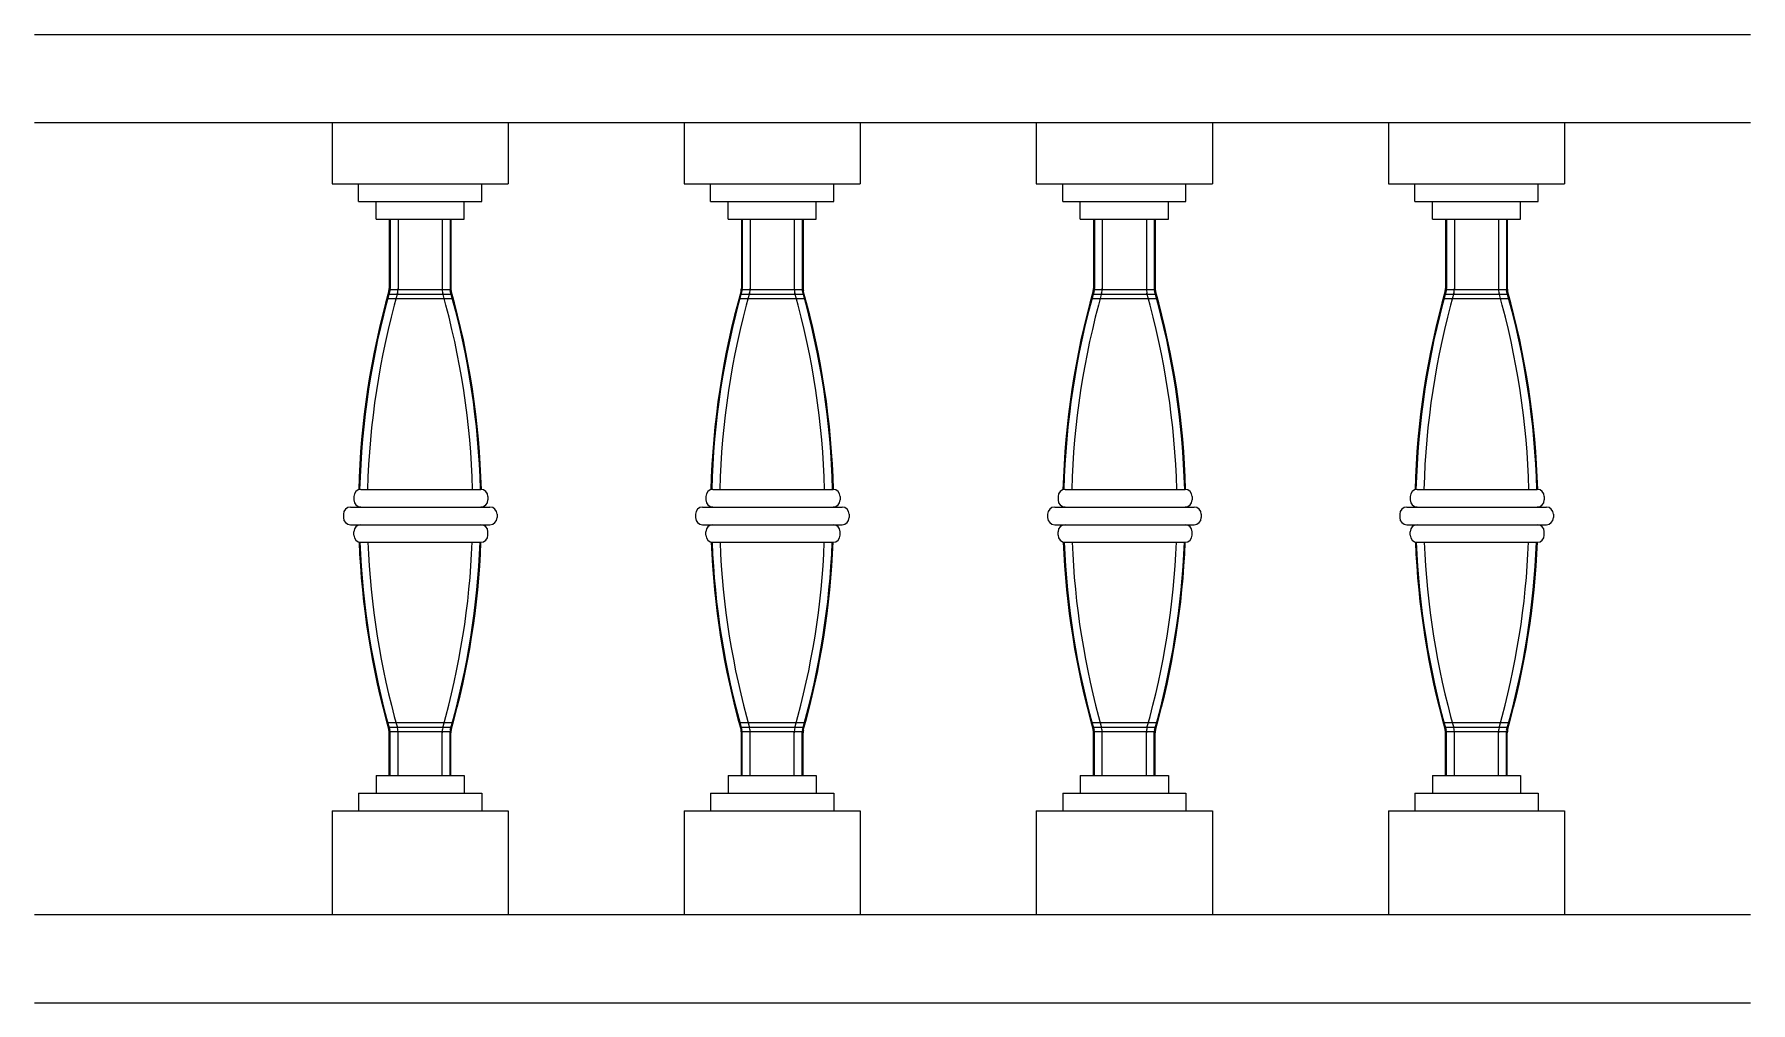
# Model space of a CAD drawing. Header units: millimetres. Extents: x -60.55 to -58.6, y 129.29 to 130.39.
import ezdxf

# ---------------------------------------------------------------- set-up
doc = ezdxf.new("R2010")
doc.units = ezdxf.units.MM
doc.header["$LTSCALE"] = 0.04

msp = doc.modelspace()

# ---------------------------------------------------------------- linework, layer by layer
for p, q in [((-60.5518, 130.3942), (-58.6021, 130.3942)), ((-60.5518, 130.2942), (-58.6021, 130.2942)), ((-60.2136, 130.2942), (-60.2136, 130.2242)), ((-60.0136, 130.2942), (-60.0136, 130.2242)), ((-59.8136, 130.2942), (-59.8136, 130.2242)), ((-59.6136, 130.2942), (-59.6136, 130.2242)), ((-59.4136, 130.2942), (-59.4136, 130.2242)), ((-59.2136, 130.2942), (-59.2136, 130.2242)), ((-59.0136, 130.2942), (-59.0136, 130.2242)), ((-58.8136, 130.2942), (-58.8136, 130.2242)), ((-60.2136, 130.2242), (-60.0136, 130.2242)), ((-60.1836, 130.2042), (-60.1836, 130.2242)), ((-60.0436, 130.2042), (-60.0436, 130.2242)), ((-59.8136, 130.2242), (-59.6136, 130.2242)), ((-59.7836, 130.2042), (-59.7836, 130.2242)), ((-59.6436, 130.2042), (-59.6436, 130.2242)), ((-59.4136, 130.2242), (-59.2136, 130.2242)), ((-59.3836, 130.2042), (-59.3836, 130.2242)), ((-59.2436, 130.2042), (-59.2436, 130.2242)), ((-59.0136, 130.2242), (-58.8136, 130.2242)), ((-58.9836, 130.2042), (-58.9836, 130.2242)), ((-58.8436, 130.2042), (-58.8436, 130.2242)), ((-60.1836, 130.2042), (-60.0436, 130.2042)), ((-60.1636, 130.1842), (-60.1636, 130.2042)), ((-60.0636, 130.1842), (-60.0636, 130.2042)), ((-59.7836, 130.2042), (-59.6436, 130.2042)), ((-59.7636, 130.1842), (-59.7636, 130.2042)), ((-59.6636, 130.1842), (-59.6636, 130.2042)), ((-59.3836, 130.2042), (-59.2436, 130.2042)), ((-59.3636, 130.1842), (-59.3636, 130.2042)), ((-59.2636, 130.1842), (-59.2636, 130.2042)), ((-58.9836, 130.2042), (-58.8436, 130.2042)), ((-58.9636, 130.1842), (-58.9636, 130.2042)), ((-58.8636, 130.1842), (-58.8636, 130.2042)), ((-60.1636, 130.1842), (-60.0636, 130.1842)), ((-60.1486, 130.1842), (-60.1486, 130.1056)), ((-60.1476, 130.1842), (-60.1476, 130.1055)), ((-60.1386, 130.1842), (-60.1386, 130.1042)), ((-60.0886, 130.1842), (-60.0886, 130.1042)), ((-60.0796, 130.1842), (-60.0796, 130.1055)), ((-60.0786, 130.1842), (-60.0786, 130.1056)), ((-59.7636, 130.1842), (-59.6636, 130.1842)), ((-59.7486, 130.1842), (-59.7486, 130.1056)), ((-59.7476, 130.1842), (-59.7476, 130.1055)), ((-59.7386, 130.1842), (-59.7386, 130.1042)), ((-59.6886, 130.1842), (-59.6886, 130.1042)), ((-59.6796, 130.1842), (-59.6796, 130.1055)), ((-59.6786, 130.1842), (-59.6786, 130.1056)), ((-59.3636, 130.1842), (-59.2636, 130.1842)), ((-59.3486, 130.1842), (-59.3486, 130.1056)), ((-59.3476, 130.1842), (-59.3476, 130.1055)), ((-59.3386, 130.1842), (-59.3386, 130.1042)), ((-59.2886, 130.1842), (-59.2886, 130.1042)), ((-59.2796, 130.1842), (-59.2796, 130.1055)), ((-59.2786, 130.1842), (-59.2786, 130.1056)), ((-58.9636, 130.1842), (-58.8636, 130.1842)), ((-58.9486, 130.1842), (-58.9486, 130.1056)), ((-58.9476, 130.1842), (-58.9476, 130.1055)), ((-58.9386, 130.1842), (-58.9386, 130.1042)), ((-58.8886, 130.1842), (-58.8886, 130.1042)), ((-58.8796, 130.1842), (-58.8796, 130.1055)), ((-58.8786, 130.1842), (-58.8786, 130.1056)), ((-60.1514, 130.0942), (-60.0758, 130.0942)), ((-60.1486, 130.1042), (-60.0786, 130.1042)), ((-60.1486, 130.0992), (-60.0786, 130.0992)), ((-59.7514, 130.0942), (-59.6758, 130.0942)), ((-59.7486, 130.1042), (-59.6786, 130.1042)), ((-59.7486, 130.0992), (-59.6786, 130.0992)), ((-59.3514, 130.0942), (-59.2758, 130.0942)), ((-59.3486, 130.1042), (-59.2786, 130.1042)), ((-59.3486, 130.0992), (-59.2786, 130.0992)), ((-58.9514, 130.0942), (-58.8758, 130.0942)), ((-58.9486, 130.1042), (-58.8786, 130.1042)), ((-58.9486, 130.0992), (-58.8786, 130.0992)), ((-60.1809, 129.8773), (-60.0445, 129.8773)), ((-59.7809, 129.8773), (-59.6445, 129.8773)), ((-59.3809, 129.8773), (-59.2445, 129.8773)), ((-58.9809, 129.8773), (-58.8445, 129.8773)), ((-60.1927, 129.8572), (-60.0342, 129.8572)), ((-60.1889, 129.8693), (-60.1889, 129.8653)), ((-60.0365, 129.8693), (-60.0365, 129.8653)), ((-59.7927, 129.8572), (-59.6342, 129.8572)), ((-59.7889, 129.8693), (-59.7889, 129.8653)), ((-59.6365, 129.8693), (-59.6365, 129.8653)), ((-59.3927, 129.8572), (-59.2342, 129.8572)), ((-59.3889, 129.8693), (-59.3889, 129.8653)), ((-59.2365, 129.8693), (-59.2365, 129.8653)), ((-58.9927, 129.8572), (-58.8342, 129.8572)), ((-58.9889, 129.8693), (-58.9889, 129.8653)), ((-58.8365, 129.8693), (-58.8365, 129.8653)), ((-60.2007, 129.8492), (-60.2007, 129.8452)), ((-60.1927, 129.8372), (-60.0342, 129.8372)), ((-60.1927, 129.8372), (-60.0342, 129.8372)), ((-60.1813, 129.8372), (-60.0432, 129.8372)), ((-60.0262, 129.8492), (-60.0262, 129.8452)), ((-59.8007, 129.8492), (-59.8007, 129.8452)), ((-59.7927, 129.8372), (-59.6342, 129.8372)), ((-59.7927, 129.8372), (-59.6342, 129.8372)), ((-59.7813, 129.8372), (-59.6432, 129.8372)), ((-59.6262, 129.8492), (-59.6262, 129.8452)), ((-59.4007, 129.8492), (-59.4007, 129.8452)), ((-59.3927, 129.8372), (-59.2342, 129.8372)), ((-59.3927, 129.8372), (-59.2342, 129.8372)), ((-59.3813, 129.8372), (-59.2432, 129.8372)), ((-59.2262, 129.8492), (-59.2262, 129.8452)), ((-59.0007, 129.8492), (-59.0007, 129.8452)), ((-58.9927, 129.8372), (-58.8342, 129.8372)), ((-58.9927, 129.8372), (-58.8342, 129.8372)), ((-58.9813, 129.8372), (-58.8432, 129.8372)), ((-58.8262, 129.8492), (-58.8262, 129.8452)), ((-60.1889, 129.8252), (-60.1889, 129.8292)), ((-60.1809, 129.8172), (-60.0445, 129.8172)), ((-60.0365, 129.8252), (-60.0365, 129.8292)), ((-59.7889, 129.8252), (-59.7889, 129.8292)), ((-59.7809, 129.8172), (-59.6445, 129.8172)), ((-59.6365, 129.8252), (-59.6365, 129.8292)), ((-59.3889, 129.8252), (-59.3889, 129.8292)), ((-59.3809, 129.8172), (-59.2445, 129.8172)), ((-59.2365, 129.8252), (-59.2365, 129.8292)), ((-58.9889, 129.8252), (-58.9889, 129.8292)), ((-58.9809, 129.8172), (-58.8445, 129.8172)), ((-58.8365, 129.8252), (-58.8365, 129.8292)), ((-60.1514, 129.6123), (-60.0758, 129.6123)), ((-60.1487, 129.6073), (-60.0785, 129.6073)), ((-60.1487, 129.6023), (-60.0785, 129.6023)), ((-60.1486, 129.5523), (-60.1486, 129.6009)), ((-60.1476, 129.5523), (-60.1476, 129.6023)), ((-60.1386, 129.5523), (-60.1386, 129.6023)), ((-60.0886, 129.5523), (-60.0886, 129.6023)), ((-60.0796, 129.5523), (-60.0796, 129.6023)), ((-60.0786, 129.5523), (-60.0786, 129.6009)), ((-59.7514, 129.6123), (-59.6758, 129.6123)), ((-59.7487, 129.6073), (-59.6785, 129.6073)), ((-59.7487, 129.6023), (-59.6785, 129.6023)), ((-59.7486, 129.5523), (-59.7486, 129.6009)), ((-59.7476, 129.5523), (-59.7476, 129.6023)), ((-59.7386, 129.5523), (-59.7386, 129.6023)), ((-59.6886, 129.5523), (-59.6886, 129.6023)), ((-59.6796, 129.5523), (-59.6796, 129.6023)), ((-59.6786, 129.5523), (-59.6786, 129.6009)), ((-59.3514, 129.6123), (-59.2758, 129.6123)), ((-59.3487, 129.6073), (-59.2785, 129.6073)), ((-59.3487, 129.6023), (-59.2785, 129.6023)), ((-59.3486, 129.5523), (-59.3486, 129.6009)), ((-59.3476, 129.5523), (-59.3476, 129.6023)), ((-59.3386, 129.5523), (-59.3386, 129.6023)), ((-59.2886, 129.5523), (-59.2886, 129.6023)), ((-59.2796, 129.5523), (-59.2796, 129.6023)), ((-59.2786, 129.5523), (-59.2786, 129.6009)), ((-58.9514, 129.6123), (-58.8758, 129.6123)), ((-58.9487, 129.6073), (-58.8785, 129.6073)), ((-58.9487, 129.6023), (-58.8785, 129.6023)), ((-58.9486, 129.5523), (-58.9486, 129.6009)), ((-58.9476, 129.5523), (-58.9476, 129.6023)), ((-58.9386, 129.5523), (-58.9386, 129.6023)), ((-58.8886, 129.5523), (-58.8886, 129.6023)), ((-58.8796, 129.5523), (-58.8796, 129.6023)), ((-58.8786, 129.5523), (-58.8786, 129.6009)), ((-60.1636, 129.5523), (-60.1636, 129.5323)), ((-60.1636, 129.5523), (-60.0636, 129.5523)), ((-60.0636, 129.5523), (-60.0636, 129.5323)), ((-59.7636, 129.5523), (-59.6636, 129.5523)), ((-59.7636, 129.5523), (-59.7636, 129.5323)), ((-59.6636, 129.5523), (-59.6636, 129.5323)), ((-59.3636, 129.5523), (-59.3636, 129.5323)), ((-59.3636, 129.5523), (-59.2636, 129.5523)), ((-59.2636, 129.5523), (-59.2636, 129.5323)), ((-58.9636, 129.5523), (-58.8636, 129.5523)), ((-58.9636, 129.5523), (-58.9636, 129.5323)), ((-58.8636, 129.5523), (-58.8636, 129.5323)), ((-60.1836, 129.5323), (-60.0436, 129.5323)), ((-60.1836, 129.5323), (-60.1836, 129.5123)), ((-60.0436, 129.5323), (-60.0436, 129.5123)), ((-59.7836, 129.5323), (-59.7836, 129.5123)), ((-59.7836, 129.5323), (-59.6436, 129.5323)), ((-59.6436, 129.5323), (-59.6436, 129.5123)), ((-59.3836, 129.5323), (-59.2436, 129.5323)), ((-59.3836, 129.5323), (-59.3836, 129.5123)), ((-59.2436, 129.5323), (-59.2436, 129.5123)), ((-58.9836, 129.5323), (-58.9836, 129.5123)), ((-58.9836, 129.5323), (-58.8436, 129.5323)), ((-58.8436, 129.5323), (-58.8436, 129.5123)), ((-60.2136, 129.5123), (-60.2136, 129.3942)), ((-60.2136, 129.5123), (-60.0136, 129.5123)), ((-60.0136, 129.5123), (-60.0136, 129.3942)), ((-59.8136, 129.5123), (-59.6136, 129.5123)), ((-59.8136, 129.5123), (-59.8136, 129.3942)), ((-59.6136, 129.5123), (-59.6136, 129.3942)), ((-59.4136, 129.5123), (-59.4136, 129.3942)), ((-59.4136, 129.5123), (-59.2136, 129.5123)), ((-59.2136, 129.5123), (-59.2136, 129.3942)), ((-59.0136, 129.5123), (-58.8136, 129.5123)), ((-59.0136, 129.5123), (-59.0136, 129.3942)), ((-58.8136, 129.5123), (-58.8136, 129.3942)), ((-60.5518, 129.3942), (-58.6021, 129.3942)), ((-60.5518, 129.2942), (-58.6021, 129.2942))]:
    msp.add_line(p, q)
for centre, radius, start, end in [((-59.2664, 129.8532), 0.9172, 164.2075, 178.521), ((-59.2664, 129.8532), 0.9162, 164.1989, 178.5039), ((-59.2664, 129.8532), 0.9072, 164.2075, 178.4812), ((-60.1586, 130.1056), 0.01, 344.2075, 0), ((-60.1576, 130.1055), 0.01, 344.1989, 0), ((-60.1586, 130.1056), 0.02, 344.2075, 0), ((-60.0686, 130.1056), 0.02, 180, 195.7925), ((-60.9609, 129.8532), 0.9072, 1.5188, 15.7925), ((-60.0696, 130.1055), 0.01, 180, 195.8011), ((-60.9609, 129.8532), 0.9162, 1.5039, 15.8011), ((-60.0686, 130.1056), 0.01, 180, 195.7925), ((-60.9609, 129.8532), 0.9172, 1.5008, 15.7925), ((-58.8664, 129.8532), 0.9172, 164.2075, 178.521), ((-58.8664, 129.8532), 0.9162, 164.1989, 178.5039), ((-58.8664, 129.8532), 0.9072, 164.2075, 178.4812), ((-59.7586, 130.1056), 0.01, 344.2075, 0), ((-59.7576, 130.1055), 0.01, 344.1989, 0), ((-59.7586, 130.1056), 0.02, 344.2075, 0), ((-59.6686, 130.1056), 0.02, 180, 195.7925), ((-60.5609, 129.8532), 0.9072, 1.5188, 15.7925), ((-59.6696, 130.1055), 0.01, 180, 195.8011), ((-60.5609, 129.8532), 0.9162, 1.5039, 15.8011), ((-59.6686, 130.1056), 0.01, 180, 195.7925), ((-60.5609, 129.8532), 0.9172, 1.5008, 15.7925), ((-58.4664, 129.8532), 0.9172, 164.2075, 178.521), ((-58.4664, 129.8532), 0.9162, 164.1989, 178.5039), ((-58.4664, 129.8532), 0.9072, 164.2075, 178.4812), ((-59.3586, 130.1056), 0.01, 344.2075, 0), ((-59.3576, 130.1055), 0.01, 344.1989, 0), ((-59.3586, 130.1056), 0.02, 344.2075, 0), ((-59.2686, 130.1056), 0.02, 180, 195.7925), ((-60.1609, 129.8532), 0.9072, 1.5188, 15.7925), ((-59.2696, 130.1055), 0.01, 180, 195.8011), ((-60.1609, 129.8532), 0.9162, 1.5039, 15.8011), ((-59.2686, 130.1056), 0.01, 180, 195.7925), ((-60.1609, 129.8532), 0.9172, 1.5008, 15.7925), ((-58.0664, 129.8532), 0.9172, 164.2075, 178.521), ((-58.0664, 129.8532), 0.9162, 164.1989, 178.5039), ((-58.0664, 129.8532), 0.9072, 164.2075, 178.4812), ((-58.9586, 130.1056), 0.01, 344.2075, 0), ((-58.9576, 130.1055), 0.01, 344.1989, 0), ((-58.9586, 130.1056), 0.02, 344.2075, 0), ((-58.8686, 130.1056), 0.02, 180, 195.7925), ((-59.7609, 129.8532), 0.9072, 1.5188, 15.7925), ((-58.8696, 130.1055), 0.01, 180, 195.8011), ((-59.7609, 129.8532), 0.9162, 1.5039, 15.8011), ((-58.8686, 130.1056), 0.01, 180, 195.7925), ((-59.7609, 129.8532), 0.9172, 1.5008, 15.7925), ((-60.1809, 129.8693), 0.008, 90, 180), ((-60.0445, 129.8693), 0.008, 0, 90), ((-59.7809, 129.8693), 0.008, 90, 180), ((-59.6445, 129.8693), 0.008, 0, 90), ((-59.3809, 129.8693), 0.008, 90, 180), ((-59.2445, 129.8693), 0.008, 0, 90), ((-58.9809, 129.8693), 0.008, 90, 180), ((-58.8445, 129.8693), 0.008, 0, 90), ((-60.1927, 129.8492), 0.008, 90, 180), ((-60.1809, 129.8653), 0.008, 180, 270), ((-60.0445, 129.8653), 0.008, 270, 0), ((-60.6174, 129.8503), 0.5742, 0.6896, 0.7058), ((-60.0342, 129.8492), 0.008, 0, 90), ((-59.7927, 129.8492), 0.008, 90, 180), ((-59.7809, 129.8653), 0.008, 180, 270), ((-59.6445, 129.8653), 0.008, 270, 0), ((-60.2174, 129.8503), 0.5742, 0.6896, 0.7058), ((-59.6342, 129.8492), 0.008, 0, 90), ((-59.3927, 129.8492), 0.008, 90, 180), ((-59.3809, 129.8653), 0.008, 180, 270), ((-59.2445, 129.8653), 0.008, 270, 0), ((-59.8174, 129.8503), 0.5742, 0.6896, 0.7058), ((-59.2342, 129.8492), 0.008, 0, 90), ((-58.9927, 129.8492), 0.008, 90, 180), ((-58.9809, 129.8653), 0.008, 180, 270), ((-58.8445, 129.8653), 0.008, 270, 0), ((-59.4174, 129.8503), 0.5742, 0.6896, 0.7058), ((-58.8342, 129.8492), 0.008, 0, 90), ((-60.1927, 129.8452), 0.008, 180, 270), ((-60.1809, 129.8292), 0.008, 90, 180), ((-59.6072, 129.8503), 0.5742, 181.3062, 181.3122), ((-60.0445, 129.8292), 0.008, 360, 90), ((-60.6174, 129.8503), 0.5742, 358.6793, 358.6938), ((-60.6174, 129.8442), 0.5742, 359.2942, 359.3104), ((-60.0342, 129.8452), 0.008, 270, 0), ((-59.7927, 129.8452), 0.008, 180, 270), ((-59.7809, 129.8292), 0.008, 90, 180), ((-59.2072, 129.8503), 0.5742, 181.3062, 181.3122), ((-59.6445, 129.8292), 0.008, 360, 90), ((-60.2174, 129.8503), 0.5742, 358.6793, 358.6938), ((-60.2174, 129.8442), 0.5742, 359.2942, 359.3104), ((-59.6342, 129.8452), 0.008, 270, 0), ((-59.3927, 129.8452), 0.008, 180, 270), ((-59.3809, 129.8292), 0.008, 90, 180), ((-58.8072, 129.8503), 0.5742, 181.3062, 181.3122), ((-59.2445, 129.8292), 0.008, 360, 90), ((-59.8174, 129.8503), 0.5742, 358.6793, 358.6938), ((-59.8174, 129.8442), 0.5742, 359.2942, 359.3104), ((-59.2342, 129.8452), 0.008, 270, 0), ((-58.9927, 129.8452), 0.008, 180, 270), ((-58.9809, 129.8292), 0.008, 90, 180), ((-58.4072, 129.8503), 0.5742, 181.3062, 181.3122), ((-58.8445, 129.8292), 0.008, 360, 90), ((-59.4174, 129.8503), 0.5742, 358.6793, 358.6938), ((-59.4174, 129.8442), 0.5742, 359.2942, 359.3104), ((-58.8342, 129.8452), 0.008, 270, 0), ((-60.1809, 129.8252), 0.008, 180, 270), ((-59.2664, 129.8532), 0.9172, 182.2368, 195.7925), ((-59.2664, 129.8532), 0.9162, 182.2514, 195.7925), ((-59.2664, 129.8532), 0.9072, 182.2778, 195.7925), ((-60.9609, 129.8532), 0.9072, 344.2075, 357.7222), ((-60.9609, 129.8532), 0.9162, 344.2075, 357.7446), ((-60.9609, 129.8532), 0.9172, 344.2075, 357.7472), ((-60.0445, 129.8252), 0.008, 270, 360), ((-59.7809, 129.8252), 0.008, 180, 270), ((-58.8664, 129.8532), 0.9172, 182.2368, 195.7925), ((-58.8664, 129.8532), 0.9162, 182.2514, 195.7925), ((-58.8664, 129.8532), 0.9072, 182.2778, 195.7925), ((-60.5609, 129.8532), 0.9072, 344.2075, 357.7222), ((-60.5609, 129.8532), 0.9162, 344.2075, 357.7446), ((-60.5609, 129.8532), 0.9172, 344.2075, 357.7472), ((-59.6445, 129.8252), 0.008, 270, 360), ((-59.3809, 129.8252), 0.008, 180, 270), ((-58.4664, 129.8532), 0.9172, 182.2368, 195.7925), ((-58.4664, 129.8532), 0.9162, 182.2514, 195.7925), ((-58.4664, 129.8532), 0.9072, 182.2778, 195.7925), ((-60.1609, 129.8532), 0.9072, 344.2075, 357.7222), ((-60.1609, 129.8532), 0.9162, 344.2075, 357.7446), ((-60.1609, 129.8532), 0.9172, 344.2075, 357.7472), ((-59.2445, 129.8252), 0.008, 270, 360), ((-58.9809, 129.8252), 0.008, 180, 270), ((-58.0664, 129.8532), 0.9172, 182.2368, 195.7925), ((-58.0664, 129.8532), 0.9162, 182.2514, 195.7925), ((-58.0664, 129.8532), 0.9072, 182.2778, 195.7925), ((-59.7609, 129.8532), 0.9072, 344.2075, 357.7222), ((-59.7609, 129.8532), 0.9162, 344.2075, 357.7446), ((-59.7609, 129.8532), 0.9172, 344.2075, 357.7472), ((-58.8445, 129.8252), 0.008, 270, 360), ((-60.1586, 129.6009), 0.01, 0, 15.7925), ((-60.1586, 129.6009), 0.011, 0, 15.7925), ((-60.1586, 129.6009), 0.02, 0, 15.7925), ((-60.1586, 129.6009), 0.02, 0, 15.7925), ((-60.0686, 129.6009), 0.02, 164.2075, 180), ((-60.0686, 129.6009), 0.011, 164.2075, 180), ((-60.0686, 129.6009), 0.01, 164.2075, 180), ((-59.7586, 129.6009), 0.01, 0, 15.7925), ((-59.7586, 129.6009), 0.011, 0, 15.7925), ((-59.7586, 129.6009), 0.02, 0, 15.7925), ((-59.7586, 129.6009), 0.02, 0, 15.7925), ((-59.6686, 129.6009), 0.02, 164.2075, 180), ((-59.6686, 129.6009), 0.011, 164.2075, 180), ((-59.6686, 129.6009), 0.01, 164.2075, 180), ((-59.3586, 129.6009), 0.01, 0, 15.7925), ((-59.3586, 129.6009), 0.011, 0, 15.7925), ((-59.3586, 129.6009), 0.02, 0, 15.7925), ((-59.3586, 129.6009), 0.02, 0, 15.7925), ((-59.2686, 129.6009), 0.02, 164.2075, 180), ((-59.2686, 129.6009), 0.011, 164.2075, 180), ((-59.2686, 129.6009), 0.01, 164.2075, 180), ((-58.9586, 129.6009), 0.01, 0, 15.7925), ((-58.9586, 129.6009), 0.011, 0, 15.7925), ((-58.9586, 129.6009), 0.02, 0, 15.7925), ((-58.9586, 129.6009), 0.02, 0, 15.7925), ((-58.8686, 129.6009), 0.02, 164.2075, 180), ((-58.8686, 129.6009), 0.011, 164.2075, 180), ((-58.8686, 129.6009), 0.01, 164.2075, 180)]:
    msp.add_arc(centre, radius, start, end)

doc.saveas('drawing.dxf')
